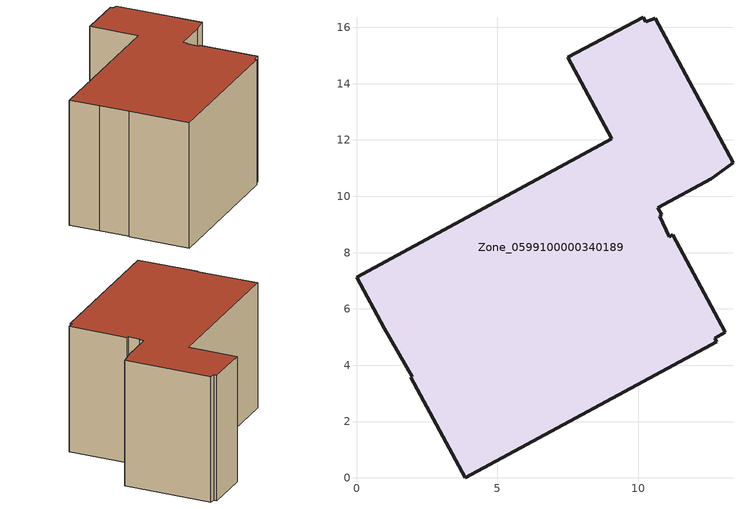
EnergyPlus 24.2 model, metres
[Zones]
Zone_0599100000340189
 floor ground (C_G): 0,7.13 9.07,12.05 7.51,14.93 10.18,16.36 10.28,16.2 10.6,16.32 13.37,11.19 12.59,10.62 10.7,9.6 10.84,9.35 10.76,9.29 11.1,8.56 11.23,8.63 13.1,5.17 12.73,4.96 12.79,4.83 3.86,0 1.93,3.57 1.98,3.6 0.98,5.32 z0
 wall outside (C_F): 9.07,12.05 0,7.13 0.98,5.32 1.98,3.6 1.93,3.57 3.86,0 12.79,4.83 12.73,4.96 13.1,5.17 11.23,8.63 11.1,8.56 10.76,9.29 10.84,9.35 10.7,9.6 12.59,10.62 13.37,11.19 10.6,16.32 10.28,16.2 10.18,16.36 7.51,14.93 9.07,12.05 z0:8.53
 roof outside (C_R): 1.93,3.57 3.86,0 12.79,4.83 12.73,4.96 13.1,5.17 11.23,8.63 11.1,8.56 10.76,9.29 10.84,9.35 10.7,9.6 12.59,10.62 13.37,11.19 10.6,16.32 10.28,16.2 10.18,16.36 7.51,14.93 9.07,12.05 0,7.13 0.98,5.32 1.98,3.6 z8.53
[BUILDING]
Pand.0599100000340189: North Axis=0; Terrain=City; Loads Convergence Tolerance Value=0.04; Temperature Convergence Tolerance Value=0.4; Solar Distribution=FullExterior; Maximum Number of Warmup Days=25; Minimum Number of Warmup Days=1
[Site:Location]
Rotterdam.The.Hague.AP_ZH_NLD Design_Conditions: Latitude=51.96; Longitude=4.45; Time Zone=1; Elevation=-4.5
[SITE:GROUNDTEMPERATURE:BUILDINGSURFACE]
18, 18, 18, 18, 18, 18, 18, 18, 18, 18, 18, 18
[MATERIAL] Thermal Absorptance=0.9; Solar Absorptance=0.7; Visible Absorptance=0.7
Name | Roughness | Thickness | Conductivity | Density | Specific Heat
G.D.1992-2005 | MediumSmooth | 0.15 | 0.06 | 540 | 1210
F.D.1992-2005 | Rough | 0.3 | 0.12 | 1920 | 840
R.D.1992-2005 | MediumRough | 0.2 | 0.08 | 1500 | 1000
[CONSTRUCTION]
C_G: G.D.1992-2005
C_F: F.D.1992-2005
C_R: R.D.1992-2005
[ZONE]
Zone_0599100000340189: Type=1; Multiplier=1; Ceiling Height=Autocalculate; Volume=Autocalculate; Floor Area=autocalculate; Part of Total Floor Area=Yes
[ZONEINFILTRATION:DESIGNFLOWRATE]
Infil_Zone_0599100000340189: Zone or ZoneList or Space or SpaceList=Zone_0599100000340189; Schedule=AlwaysOn; Design Flow Rate Calculation Method=Flow/Area; Flow Rate per Floor Area=0.0021; Constant Term Coefficient=1; Temperature Term Coefficient=0; Velocity Term Coefficient=0; Velocity Squared Term Coefficient=0
[HVACTEMPLATE:ZONE:IDEALLOADSAIRSYSTEM]
Zone_0599100000340189: Maximum Heating Supply Air Temperature=50; Minimum Cooling Supply Air Temperature=13; Maximum Heating Supply Air Humidity Ratio=0.0156; Minimum Cooling Supply Air Humidity Ratio=0.0077; Heating Limit=NoLimit; Cooling Limit=NoLimit; Dehumidification Control Type=ConstantSensibleHeatRatio; Cooling Sensible Heat Ratio=0.7; Dehumidification Setpoint=60; Humidification Control Type=None; Humidification Setpoint=30; Outdoor Air Method=None; Outdoor Air Flow Rate per Person=0.00944; Outdoor Air Flow Rate per Zone Floor Area=0; Outdoor Air Flow Rate per Zone=0; Demand Controlled Ventilation Type=None; Outdoor Air Economizer Type=NoEconomizer; Heat Recovery Type=None; Sensible Heat Recovery Effectiveness=0.7; Latent Heat Recovery Effectiveness=0.65
[ZONECONTROL:THERMOSTAT]
ThermostatControl_Zone_0599100000340189: Zone or ZoneList=Zone_0599100000340189; Control Type Schedule=DualSetpointControlType; Control 1=Thermostat_Zone_0599100000340189; Temperature Difference Between Cutout And Setpoint=0
[THERMOSTATSETPOINT:DUALSETPOINT]
Thermostat_Zone_0599100000340189: Heating Setpoint Temperature Schedule=HeatingSetpoint_Zone_0599100000340189; Cooling Setpoint Temperature Schedule=CoolingSetpoint_Zone_0599100000340189
[SCHEDULE:COMPACT]
HeatingSetpoint_Zone_0599100000340189: Through: 12/31, For: AllDays, Until: 24:00, 21
CoolingSetpoint_Zone_0599100000340189: Through: 12/31, For: AllDays, Until: 24:00, 24
DualSetpointControlType: Through: 12/31, For: AllDays, Until: 24:00, 4
AlwaysOn: Through: 12/31, For: AllDays, Until: 24:00, 1
